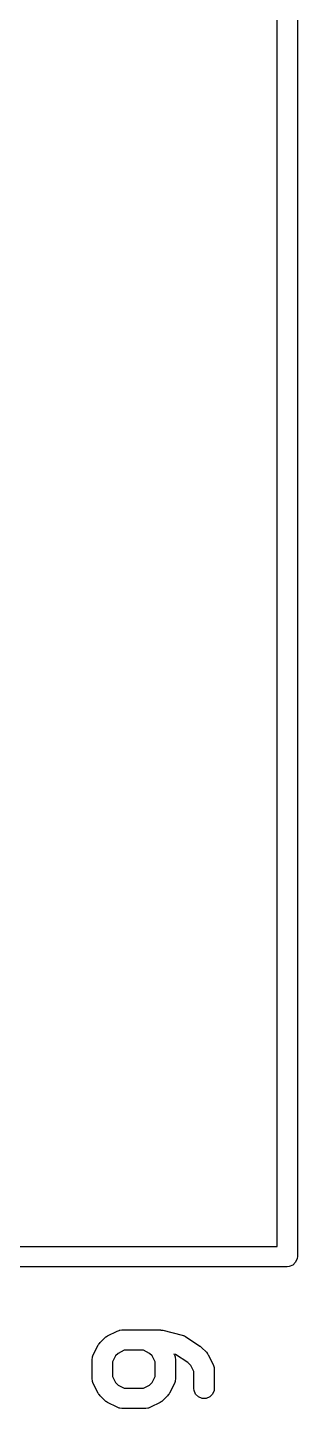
# Model space of a CAD drawing. Header units: inches. Extents: x 3.93 to 7.4, y -5.66 to -1.55.
# Drawn here: x 5.118 to 5.222, y -5.58 to -5.045 of the extents above; entities that cross this region are included whole.
import ezdxf

# ---------------------------------------------------------------- set-up
doc = ezdxf.new("R2010")
doc.units = ezdxf.units.IN
doc.header["$MEASUREMENT"] = 0
doc.layers.add('F.Silkscreen', color=41, linetype='CONTINUOUS', true_color=0xf2eda1)

msp = doc.modelspace()

# ---------------------------------------------------------------- linework, layer by layer
at = {"layer": 'F.Silkscreen', "linetype": 'CONTINUOUS'}
for p, q in [((5.22244, -4.80118), (5.22244, -5.52165)), ((5.21457, -5.51772), (5.21457, -4.80512)), ((3.94213, -5.51772), (5.21457, -5.51772)), ((5.2185, -5.52559), (3.93819, -5.52559)), ((5.21927, -5.52551), (5.2185, -5.52559)), ((5.22069, -5.52493), (5.21927, -5.52551)), ((5.22178, -5.52384), (5.22069, -5.52493)), ((5.22237, -5.52242), (5.22178, -5.52384)), ((5.22244, -5.52165), (5.22237, -5.52242)), ((5.14603, -5.55498), (5.1479, -5.55311)), ((5.1479, -5.55311), (5.14821, -5.55286)), ((5.14821, -5.55286), (5.14827, -5.55278)), ((5.14827, -5.55278), (5.14839, -5.55271)), ((5.14839, -5.55271), (5.1485, -5.55262)), ((5.1485, -5.55262), (5.1486, -5.55258)), ((5.1486, -5.55258), (5.14893, -5.55237)), ((5.14893, -5.55237), (5.15268, -5.5505)), ((5.15268, -5.5505), (5.1534, -5.55022)), ((5.1534, -5.55022), (5.15354, -5.55021)), ((5.15354, -5.55021), (5.15367, -5.55016)), ((5.15367, -5.55016), (5.15444, -5.55008)), ((5.15444, -5.55008), (5.16943, -5.55008)), ((5.16943, -5.55008), (5.16957, -5.55009)), ((5.16957, -5.55009), (5.16963, -5.55009)), ((5.16963, -5.55009), (5.16991, -5.55013)), ((5.16991, -5.55013), (5.1702, -5.55016)), ((5.1702, -5.55016), (5.17026, -5.55018)), ((5.17026, -5.55018), (5.17039, -5.5502)), ((5.17039, -5.5502), (5.17789, -5.55207)), ((5.17789, -5.55207), (5.17834, -5.55223)), ((5.17834, -5.55223), (5.17844, -5.55225)), ((5.17844, -5.55225), (5.17852, -5.5523)), ((5.17852, -5.5523), (5.17862, -5.55233)), ((5.17862, -5.55233), (5.17869, -5.55239)), ((5.17869, -5.55239), (5.17912, -5.55262)), ((5.17912, -5.55262), (5.18474, -5.55637)), ((5.14342, -5.55976), (5.14529, -5.55601)), ((5.14529, -5.55601), (5.1455, -5.55568)), ((5.1455, -5.55568), (5.14554, -5.55558)), ((5.14554, -5.55558), (5.14563, -5.55547)), ((5.14563, -5.55547), (5.1457, -5.55535)), ((5.1457, -5.55535), (5.14578, -5.55529)), ((5.14578, -5.55529), (5.14603, -5.55498)), ((5.15537, -5.55795), (5.15302, -5.55913)), ((5.16288, -5.55795), (5.15537, -5.55795)), ((5.16523, -5.55913), (5.16288, -5.55795)), ((5.18474, -5.55637), (5.18474, -5.55637)), ((5.18474, -5.55637), (5.18475, -5.55637)), ((5.18475, -5.55637), (5.18504, -5.55661)), ((5.18504, -5.55661), (5.18534, -5.55686)), ((5.18534, -5.55686), (5.18534, -5.55686)), ((5.18534, -5.55686), (5.18534, -5.55686)), ((5.18534, -5.55686), (5.18722, -5.55873)), ((5.143, -5.56152), (5.14308, -5.56075)), ((5.143, -5.56902), (5.143, -5.56152)), ((5.14308, -5.56075), (5.14313, -5.56062)), ((5.14313, -5.56062), (5.14314, -5.56048)), ((5.14314, -5.56048), (5.14342, -5.55976)), ((5.15205, -5.5601), (5.15087, -5.56245)), ((5.15087, -5.56245), (5.15087, -5.56809)), ((5.15302, -5.55913), (5.15205, -5.5601)), ((5.1662, -5.5601), (5.16523, -5.55913)), ((5.16737, -5.56245), (5.1662, -5.5601)), ((5.16737, -5.56809), (5.16737, -5.56245)), ((5.17532, -5.55955), (5.17464, -5.55938)), ((5.17464, -5.55938), (5.17483, -5.55976)), ((5.17483, -5.55976), (5.17511, -5.56048)), ((5.17511, -5.56048), (5.17512, -5.56062)), ((5.17512, -5.56062), (5.17517, -5.56075)), ((5.17517, -5.56075), (5.17525, -5.56152)), ((5.17525, -5.56152), (5.17525, -5.56902)), ((5.18005, -5.5627), (5.17532, -5.55955)), ((5.1812, -5.56385), (5.18005, -5.5627)), ((5.18237, -5.5662), (5.1812, -5.56385)), ((5.18722, -5.55873), (5.18746, -5.55903)), ((5.18746, -5.55903), (5.18754, -5.5591)), ((5.18754, -5.5591), (5.18762, -5.55922)), ((5.18762, -5.55922), (5.18771, -5.55933)), ((5.18771, -5.55933), (5.18775, -5.55943)), ((5.18775, -5.55943), (5.18795, -5.55976)), ((5.18795, -5.55976), (5.18983, -5.56351)), ((5.18983, -5.56351), (5.19011, -5.56423)), ((5.14308, -5.56978), (5.143, -5.56902)), ((5.15087, -5.56809), (5.15205, -5.57043)), ((5.1662, -5.57043), (5.16737, -5.56809)), ((5.17525, -5.56902), (5.17517, -5.56978)), ((5.18237, -5.57277), (5.18237, -5.5662)), ((5.19011, -5.56423), (5.19012, -5.56437)), ((5.19012, -5.56437), (5.19017, -5.5645)), ((5.19017, -5.5645), (5.19024, -5.56527)), ((5.19024, -5.56527), (5.19024, -5.57277)), ((5.14313, -5.56991), (5.14308, -5.56978)), ((5.14314, -5.57006), (5.14313, -5.56991)), ((5.14342, -5.57078), (5.14314, -5.57006)), ((5.14529, -5.57453), (5.14342, -5.57078)), ((5.1455, -5.57486), (5.14529, -5.57453)), ((5.15205, -5.57043), (5.15302, -5.5714)), ((5.15302, -5.5714), (5.15537, -5.57258)), ((5.15537, -5.57258), (5.16288, -5.57258)), ((5.16288, -5.57258), (5.16523, -5.5714)), ((5.16523, -5.5714), (5.1662, -5.57043)), ((5.17296, -5.57453), (5.17275, -5.57486)), ((5.17483, -5.57078), (5.17296, -5.57453)), ((5.17511, -5.57006), (5.17483, -5.57078)), ((5.17512, -5.56991), (5.17511, -5.57006)), ((5.17517, -5.56978), (5.17512, -5.56991)), ((5.18245, -5.57353), (5.18237, -5.57277)), ((5.18303, -5.57495), (5.18245, -5.57353)), ((5.19017, -5.57353), (5.18958, -5.57495)), ((5.19024, -5.57277), (5.19017, -5.57353)), ((5.14554, -5.57495), (5.1455, -5.57486)), ((5.14563, -5.57506), (5.14554, -5.57495)), ((5.1457, -5.57518), (5.14563, -5.57506)), ((5.14578, -5.57525), (5.1457, -5.57518)), ((5.14603, -5.57555), (5.14578, -5.57525)), ((5.1479, -5.57742), (5.14603, -5.57555)), ((5.14821, -5.57767), (5.1479, -5.57742)), ((5.14827, -5.57775), (5.14821, -5.57767)), ((5.14839, -5.57783), (5.14827, -5.57775)), ((5.1485, -5.57791), (5.14839, -5.57783)), ((5.1486, -5.57795), (5.1485, -5.57791)), ((5.14893, -5.57816), (5.1486, -5.57795)), ((5.15268, -5.58004), (5.14893, -5.57816)), ((5.16932, -5.57816), (5.16557, -5.58004)), ((5.16965, -5.57795), (5.16932, -5.57816)), ((5.16975, -5.57791), (5.16965, -5.57795)), ((5.16986, -5.57783), (5.16975, -5.57791)), ((5.16997, -5.57775), (5.16986, -5.57783)), ((5.17004, -5.57767), (5.16997, -5.57775)), ((5.17034, -5.57742), (5.17004, -5.57767)), ((5.17222, -5.57555), (5.17034, -5.57742)), ((5.17247, -5.57525), (5.17222, -5.57555)), ((5.17255, -5.57518), (5.17247, -5.57525)), ((5.17262, -5.57506), (5.17255, -5.57518)), ((5.17271, -5.57495), (5.17262, -5.57506)), ((5.17275, -5.57486), (5.17271, -5.57495)), ((5.18412, -5.57604), (5.18303, -5.57495)), ((5.18554, -5.57663), (5.18412, -5.57604)), ((5.18708, -5.57663), (5.18554, -5.57663)), ((5.1885, -5.57604), (5.18708, -5.57663)), ((5.18958, -5.57495), (5.1885, -5.57604)), ((5.1534, -5.58031), (5.15268, -5.58004)), ((5.15354, -5.58032), (5.1534, -5.58031)), ((5.15367, -5.58038), (5.15354, -5.58032)), ((5.15444, -5.58045), (5.15367, -5.58038)), ((5.16381, -5.58045), (5.15444, -5.58045)), ((5.16458, -5.58038), (5.16381, -5.58045)), ((5.16471, -5.58032), (5.16458, -5.58038)), ((5.16485, -5.58031), (5.16471, -5.58032)), ((5.16557, -5.58004), (5.16485, -5.58031))]:
    msp.add_line(p, q, dxfattribs=at)

doc.saveas('drawing.dxf')
